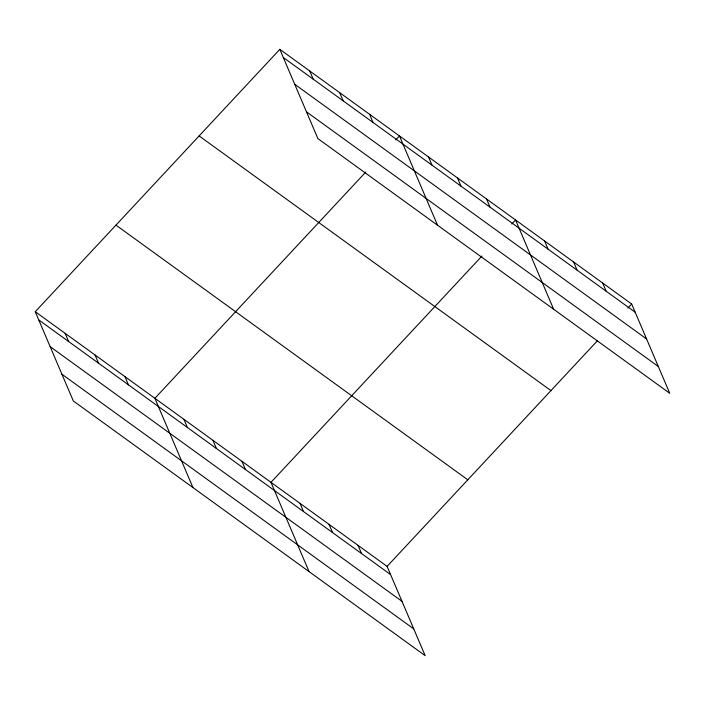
<?xml version="1.0" encoding="UTF-8"?>
<svg xmlns="http://www.w3.org/2000/svg" width="705" height="705" viewBox="0 0 705 705"><rect width="100%" height="100%" fill="white"/><g stroke="black" fill="none" stroke-linecap="round" stroke-linejoin="round"><path stroke-width="1.06" d="M35.25 311.707L387.089 566.388L425.168 655.659L73.329 400.978L35.25 311.707L279.832 49.341L631.671 304.022L669.75 393.293L317.911 138.612L279.832 49.341M365.825 172.002L154.88 398.299L192.95 487.569M395.725 139.942L399.462 135.933L437.532 225.203M481.938 256.047L270.984 482.343L309.063 571.614M511.83 223.987L515.566 219.978L553.645 309.248M387.089 566.388L597.294 340.894M627.935 308.023L631.671 304.022M283.322 57.528L635.161 312.209M294.734 84.283L646.582 338.964M306.499 111.848L658.338 366.529M199.118 135.924L550.957 390.605M115.964 225.124L467.803 479.805M38.74 319.894L390.579 574.575M50.152 346.657L402 601.339M61.917 374.223L413.756 628.904M602.643 283.005L606.141 291.191M573.623 261.996L577.113 270.182M544.595 240.987L548.085 249.173M486.538 198.96L490.028 207.147M457.51 177.951L461 186.138M428.481 156.942L431.98 165.129M369.552 114.281L373.042 122.467M339.643 92.637L343.141 100.824M309.742 70.985L313.231 79.171M358.061 545.379L361.559 553.566M329.041 524.37L332.531 532.557M300.013 503.361L303.502 511.548M241.956 461.334L245.446 469.521M212.928 440.325L216.417 448.512M183.899 419.316L187.398 427.503M124.97 376.655L128.46 384.842M95.06 355.003L98.559 363.19M65.16 333.359L68.649 341.546"/></g></svg>
